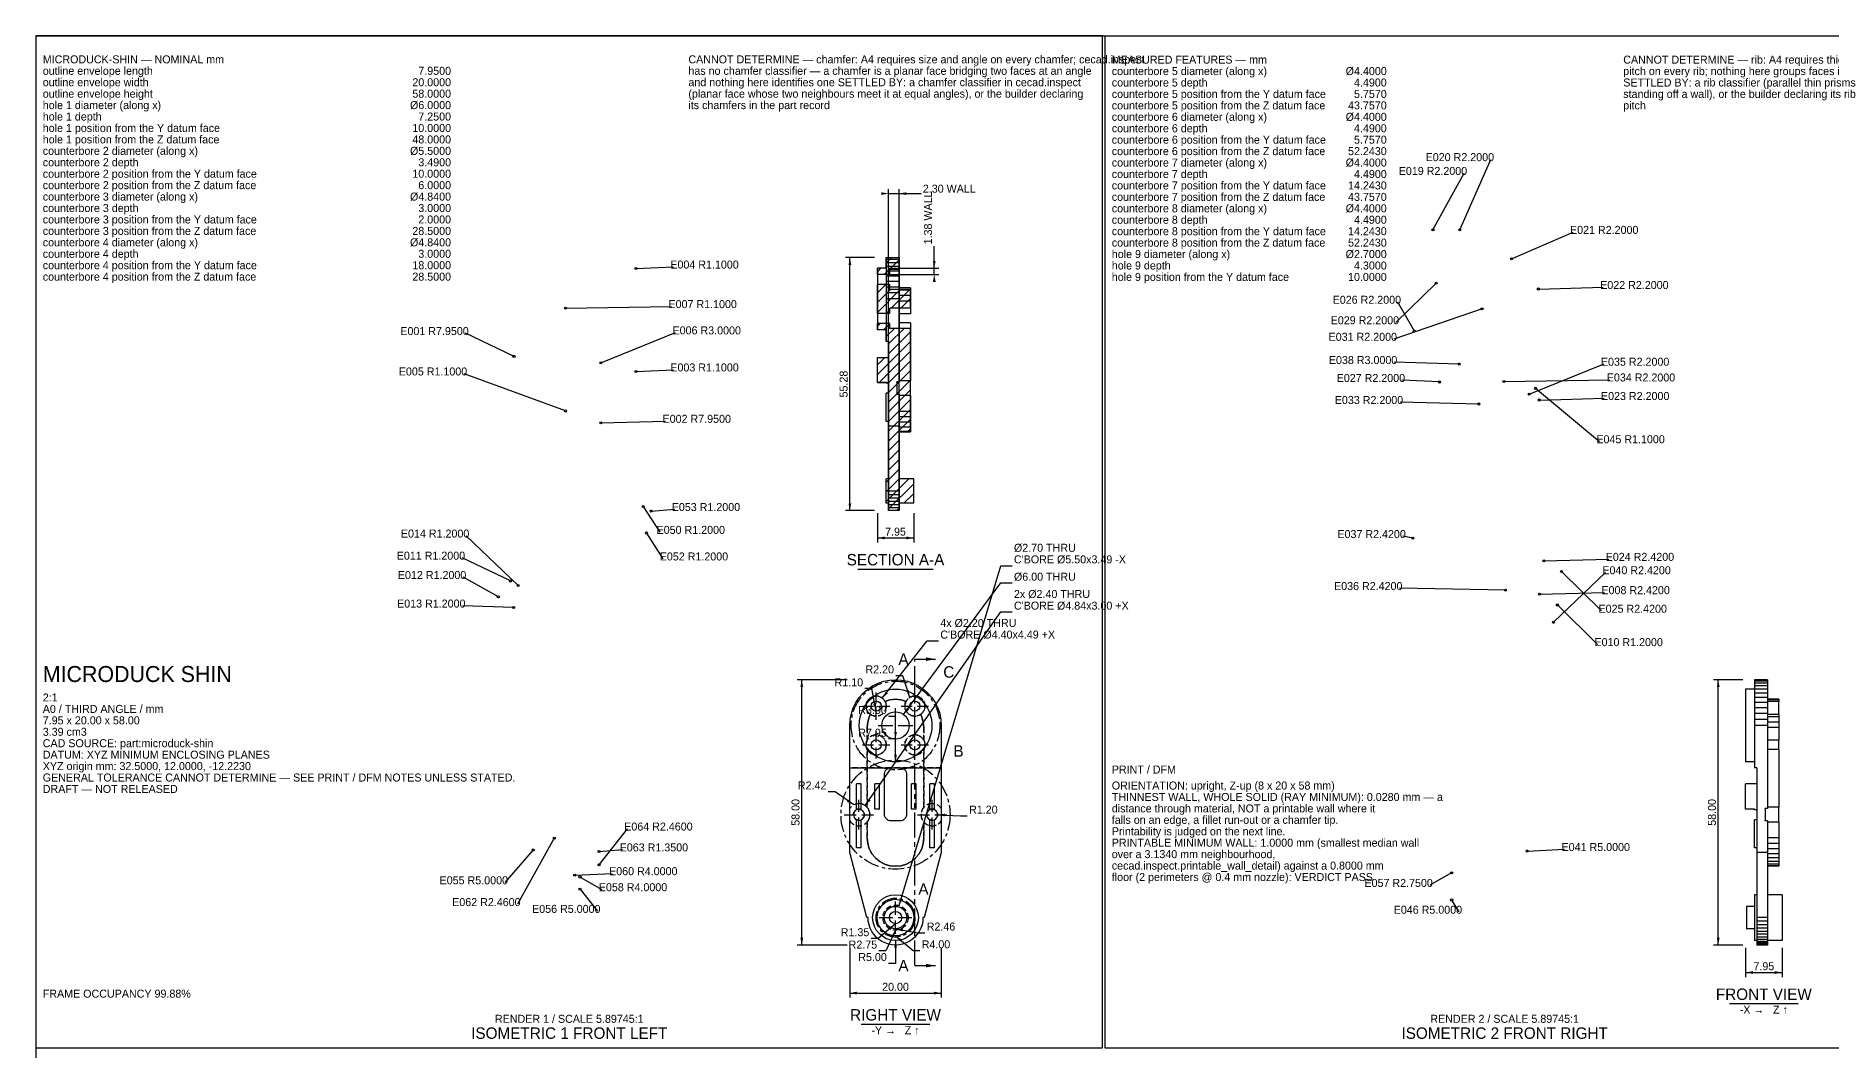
# Model space of a CAD drawing. Header units: millimetres. Extents: x 10 to 1188, y 10 to 831.
# Drawn here: x 10 to 795, y 388 to 831 of the extents above; entities that cross this region are included whole.
import ezdxf
from ezdxf.enums import TextEntityAlignment as Align

# ---------------------------------------------------------------- set-up
doc = ezdxf.new("R2010")
doc.units = ezdxf.units.MM
for name, pattern in [('CENTER', [11.2, 7, -1.4, 1.4, -1.4]), ('HIDDEN', [3.6, 2.4, -1.2]), ('PHANTOM', [21, 11, -2, 2, -2, 2, -2])]:
    doc.linetypes.add(name, pattern=pattern)
for name, color, linetype in [('CENTER', 4, 'CENTER'), ('CUT', 1, 'PHANTOM'), ('CUTTHIN', 1, 'PHANTOM'), ('DIM', 3, 'CONTINUOUS'), ('FRAME', 7, 'CONTINUOUS'), ('HATCH', 5, 'CONTINUOUS'), ('HIDDEN', 8, 'HIDDEN'), ('SECTION', 7, 'CONTINUOUS'), ('TEXT', 3, 'CONTINUOUS'), ('TITLE', 7, 'CONTINUOUS'), ('VISIBLE', 7, 'CONTINUOUS')]:
    doc.layers.add(name, color=color, linetype=linetype)

msp = doc.modelspace()

# ---------------------------------------------------------------- linework, layer by layer
at = {"layer": 'CENTER'}
for p, q in [((377.516333, 539.346), (377.516333, 544.146)), ((394.488333, 539.346), (394.488333, 544.146)), ((371.516333, 538.146), (376.316333, 538.146)), ((377.516333, 532.146), (377.516333, 536.946)), ((378.716333, 538.146), (383.516333, 538.146)), ((386.002333, 530.86), (386.002333, 537.26)), ((388.488333, 538.146), (393.288333, 538.146)), ((394.488333, 532.146), (394.488333, 536.946)), ((395.688333, 538.146), (400.488333, 538.146)), ((377.516333, 522.374), (377.516333, 527.174)), ((378.402333, 529.66), (384.802333, 529.66)), ((386.002333, 522.06), (386.002333, 528.46)), ((387.202333, 529.66), (393.602333, 529.66)), ((394.488333, 522.374), (394.488333, 527.174)), ((371.516333, 521.174), (376.316333, 521.174)), ((377.516333, 515.174), (377.516333, 519.974)), ((378.716333, 521.174), (383.516333, 521.174)), ((388.488333, 521.174), (393.288333, 521.174)), ((394.488333, 515.174), (394.488333, 519.974)), ((395.688333, 521.174), (400.488333, 521.174)), ((370.002333, 491.86), (370.002333, 497.1)), ((402.002333, 491.86), (402.002333, 497.1)), ((363.562333, 490.66), (368.802333, 490.66)), ((370.002333, 484.22), (370.002333, 489.46)), ((371.202333, 490.66), (376.442333, 490.66)), ((395.562333, 490.66), (400.802333, 490.66)), ((402.002333, 484.22), (402.002333, 489.46)), ((403.202333, 490.66), (408.442333, 490.66)), ((386.002333, 446.86), (386.002333, 452.76)), ((378.902333, 445.66), (384.802333, 445.66)), ((386.002333, 438.56), (386.002333, 444.46)), ((387.202333, 445.66), (393.102333, 445.66))]:
    msp.add_line(p, q, dxfattribs=at)
for centre, radius in [((386.002333, 529.66), 19.401016), ((386.002333, 490.66), 23.84), ((386.002333, 445.66), 8.5)]:
    msp.add_circle(centre, radius, dxfattribs=at)
at = {"layer": 'CUT'}
for p, q in [((394.488333, 544.66), (394.488333, 558.66)), ((394.488333, 558.66), (403.488333, 558.66)), ((394.488333, 424.66), (394.488333, 438.66)), ((394.488333, 424.66), (403.488333, 424.66))]:
    msp.add_line(p, q, dxfattribs=at)
for points in [[(403.488333, 558.66), (399.288333, 559.458), (399.288333, 557.862)], [(403.488333, 424.66), (399.288333, 425.458), (399.288333, 423.862)]]:
    msp.add_solid(points, dxfattribs=at)
at = {"layer": 'CUTTHIN'}
msp.add_line((394.488333, 438.66), (394.488333, 544.66), dxfattribs=at)
at = {"layer": 'DIM'}
for p, q in [((621.081694, 746.364265), (634.681694, 771.134265)), ((632.844719, 746.397056), (646.444719, 777.167056)), ((382.952333, 625.781265), (382.952333, 764.211592)), ((382.952333, 762.211592), (387.552333, 762.211592)), ((387.552333, 625.781265), (387.552333, 764.211592)), ((387.552333, 762.211592), (397.152333, 762.211592)), ((402.952333, 729.590569), (402.952333, 739.190569)), ((655.427065, 733.726339), (682.39595, 745.366739)), ((376.852333, 734.211592), (364.052333, 734.211592)), ((366.052333, 623.66), (366.052333, 734.211592)), ((272.465975, 729.438935), (288.865975, 730.208935)), ((383.094834, 729.590569), (404.952333, 729.590569)), ((383.094834, 726.830462), (404.952333, 726.830462)), ((402.952333, 726.830462), (402.952333, 729.590569)), ((622.481637, 723.084837), (604.904723, 705.854837)), ((612.94943, 702.038644), (605.764821, 714.808644)), ((667.19009, 720.493329), (695.59009, 721.263329)), ((241.654726, 712.151067), (288.054726, 712.921067)), ((642.553875, 711.822515), (603.99388, 698.616287)), ((219.133081, 691.043041), (197.959752, 701.130527)), ((257.060351, 688.233455), (289.82479, 701.426769)), ((241.654726, 667.170231), (197.299176, 683.469374)), ((272.465975, 684.458099), (288.865975, 685.228099)), ((632.517756, 687.695042), (604.117756, 688.465042)), ((663.141302, 674.532375), (695.905742, 687.72569)), ((623.929564, 679.84809), (607.529564, 680.61809)), ((652.086081, 680.079481), (698.486081, 680.849481)), ((665.965428, 677.070683), (693.934647, 653.840683)), ((641.105948, 670.210602), (606.705948, 670.980602)), ((667.52935, 671.959712), (695.92935, 672.729712)), ((257.060351, 661.995518), (285.460351, 662.765518)), ((275.664663, 625.433877), (282.849273, 614.203877)), ((279.078242, 623.415657), (289.478242, 624.185657)), ((376.852333, 623.66), (364.052333, 623.66)), ((378.052333, 622.46), (378.052333, 609.66)), ((393.952333, 622.46), (393.952333, 609.66)), ((220.984912, 590.820101), (198.211845, 612.590101)), ((277.044869, 613.814452), (284.229479, 602.584452)), ((378.052333, 611.66), (393.952333, 611.66)), ((612.257707, 611.602951), (607.857707, 612.372951)), ((217.571334, 592.838321), (196.398004, 602.925807)), ((387.577641, 450.929574), (432.002333, 599.535)), ((432.002333, 599.535), (437.002333, 599.535)), ((669.604777, 601.639941), (698.004777, 602.409941)), ((677.289698, 596.951959), (694.866612, 579.721959)), ((212.270913, 585.930768), (196.893138, 594.465339)), ((389.566283, 534.486827), (432.002333, 591.96)), ((432.002333, 591.96), (437.002333, 591.96)), ((652.777805, 588.86755), (606.377805, 589.63755)), ((673.770934, 574.787827), (696.544001, 596.557827)), ((218.95154, 581.218896), (196.55154, 581.988896)), ((667.738558, 587.074815), (696.138558, 587.844815)), ((675.506184, 582.351718), (693.083098, 565.121718)), ((372.776239, 494.626238), (432.002333, 579.31)), ((432.002333, 579.31), (437.002333, 579.31)), ((380.225244, 541.613247), (399.793912, 566.66)), ((399.793912, 566.66), (404.793912, 566.66)), ((389.140861, 551.430914), (386.140861, 551.430914)), ((392.221938, 541.917399), (389.140861, 551.430914)), ((364.802333, 549.66), (343.002333, 549.66)), ((345.002333, 433.66), (345.002333, 549.66)), ((375.634391, 545.767318), (372.634391, 545.767318)), ((377.516333, 535.946), (375.634391, 545.767318)), ((756.664083, 549.66), (743.864083, 549.66)), ((745.864083, 433.66), (745.864083, 549.66)), ((386.002333, 533.66), (383.002333, 533.66)), ((386.002333, 523.66), (386.002333, 533.66)), ((386.002333, 523.76), (383.002333, 523.76)), ((386.002333, 513.76), (386.002333, 523.76)), ((359.56631, 500.699896), (356.56631, 500.699896)), ((367.739965, 494.938702), (359.56631, 500.699896)), ((404.402333, 490.66), (414.387598, 490.117323)), ((414.387598, 490.117323), (417.387598, 490.117323)), ((236.742728, 480.398294), (220.644243, 451.469809)), ((256.31679, 468.725517), (268.697552, 484.495517)), ((227.520412, 475.22375), (215.13965, 460.99375)), ((256.31679, 474.609176), (266.71679, 475.379176)), ((662.290057, 474.764919), (678.690057, 475.534919)), ((245.674577, 464.207487), (262.074577, 464.977487)), ((247.998204, 463.411661), (257.580424, 457.970004)), ((629.264678, 465.28111), (619.682458, 459.839453)), ((247.998204, 458.111068), (255.598204, 448.488763)), ((629.264678, 453.354775), (632.472373, 448.124775)), ((386.002333, 442.96), (378.341889, 436.532124)), ((386.002333, 440.16), (381.776151, 431.096922)), ((386.002333, 440.74), (395.850411, 439.003518)), ((364.802333, 433.66), (343.002333, 433.66)), ((366.002333, 432.46), (366.002333, 410.66)), ((378.341889, 436.532124), (375.341889, 436.532124)), ((386.002333, 437.66), (393.662778, 431.232124)), ((386.002333, 435.66), (386.002333, 425.66)), ((395.850411, 439.003518), (398.850411, 439.003518)), ((406.002333, 432.46), (406.002333, 410.66)), ((756.664083, 433.66), (743.864083, 433.66)), ((757.864083, 432.46), (757.864083, 419.66)), ((773.764083, 432.46), (773.764083, 419.66)), ((381.776151, 431.096922), (378.776151, 431.096922)), ((386.002333, 425.66), (383.002333, 425.66)), ((393.662778, 431.232124), (396.662778, 431.232124)), ((757.864083, 421.66), (773.764083, 421.66)), ((366.002333, 412.66), (406.002333, 412.66))]:
    msp.add_line(p, q, dxfattribs=at)
for centre in [(621.081694, 746.364265), (632.844719, 746.397056), (655.427065, 733.726339), (272.465975, 729.438935), (622.481637, 723.084837), (667.19009, 720.493329), (241.654726, 712.151067), (642.553875, 711.822515), (612.94943, 702.038644), (219.133081, 691.043041), (257.060351, 688.233455), (272.465975, 684.458099), (632.517756, 687.695042), (623.929564, 679.84809), (652.086081, 680.079481), (665.965428, 677.070683), (241.654726, 667.170231), (641.105948, 670.210602), (663.141302, 674.532375), (667.52935, 671.959712), (257.060351, 661.995518), (275.664663, 625.433877), (279.078242, 623.415657), (277.044869, 613.814452), (612.257707, 611.602951), (669.604777, 601.639941), (677.289698, 596.951959), (217.571334, 592.838321), (220.984912, 590.820101), (652.777805, 588.86755), (212.270913, 585.930768), (218.95154, 581.218896), (667.738558, 587.074815), (675.506184, 582.351718), (673.770934, 574.787827), (236.742728, 480.398294), (227.520412, 475.22375), (256.31679, 474.609176), (662.290057, 474.764919), (245.674577, 464.207487), (247.998204, 463.411661), (256.31679, 468.725517), (629.264678, 465.28111), (247.998204, 458.111068), (629.264678, 453.354775)]:
    msp.add_circle(centre, 0.45, dxfattribs=at)
for points in [[(382.952333, 762.211592), (379.752333, 762.819592), (379.752333, 761.603592)], [(387.552333, 762.211592), (390.752333, 761.603592), (390.752333, 762.819592)], [(366.052333, 734.211592), (365.444333, 731.011592), (366.660333, 731.011592)], [(402.952333, 729.590569), (403.560333, 732.790569), (402.344333, 732.790569)], [(402.952333, 726.830462), (402.344333, 723.630462), (403.560333, 723.630462)], [(366.052333, 623.66), (366.660333, 626.86), (365.444333, 626.86)], [(378.052333, 611.66), (381.252333, 611.052), (381.252333, 612.268)], [(393.952333, 611.66), (390.752333, 612.268), (390.752333, 611.052)], [(345.002333, 549.66), (344.394333, 546.46), (345.610333, 546.46)], [(380.225244, 541.613247), (382.674471, 543.76056), (381.71625, 544.509204)], [(392.221938, 541.917399), (391.814415, 545.149053), (390.657572, 544.774394)], [(745.864083, 549.66), (745.256083, 546.46), (746.472083, 546.46)], [(377.516333, 535.946), (377.511248, 539.203244), (376.316976, 538.9744)], [(389.566283, 534.486827), (391.956175, 536.699988), (390.977938, 537.422282)], [(386.002333, 523.66), (386.610333, 526.86), (385.394333, 526.86)], [(386.002333, 513.76), (386.610333, 516.96), (385.394333, 516.96)], [(367.739965, 494.938702), (365.474676, 497.279242), (364.774115, 496.285326)], [(372.776239, 494.626238), (375.108465, 496.900087), (374.111989, 497.597002)], [(404.402333, 490.66), (407.564623, 489.879239), (407.630613, 491.093447)], [(387.577641, 450.929574), (389.07671, 453.821364), (387.911655, 454.169651)], [(386.002333, 442.96), (383.160176, 441.368835), (383.941806, 440.437325)], [(386.002333, 440.16), (384.09892, 437.516767), (385.20099, 437.002863)], [(386.002333, 440.74), (389.04814, 439.585563), (389.259296, 440.783089)], [(345.002333, 433.66), (345.610333, 436.86), (344.394333, 436.86)], [(386.002333, 435.66), (385.394333, 432.46), (386.610333, 432.46)], [(386.002333, 437.66), (388.062861, 435.137325), (388.84449, 436.068835)], [(745.864083, 433.66), (746.472083, 436.86), (745.256083, 436.86)], [(757.864083, 421.66), (761.064083, 421.052), (761.064083, 422.268)], [(773.764083, 421.66), (770.564083, 422.268), (770.564083, 421.052)], [(366.002333, 412.66), (369.202333, 412.052), (369.202333, 413.268)], [(406.002333, 412.66), (402.802333, 413.268), (402.802333, 412.052)]]:
    msp.add_solid(points, dxfattribs=at)
at = {"layer": 'FRAME'}
for p, q in [((1179, 831), (10, 831)), ((10, 831), (10, 10))]:
    msp.add_line(p, q, dxfattribs=at)
at = {"layer": 'HATCH'}
for p, q in [((381.10969, 726.830462), (387.552333, 733.273105)), ((381.952333, 731.915746), (384.248179, 734.211592)), ((378.052333, 728.015746), (379.627157, 729.590569)), ((378.052333, 718.771668), (381.711127, 722.430462)), ((387.552331, 729.030462), (387.552333, 729.030465)), ((378.052333, 710.286387), (387.996408, 720.230462)), ((378.052333, 714.529028), (383.753768, 720.230462)), ((384.067049, 712.058462), (392.239049, 720.230462)), ((388.30969, 712.058462), (392.552333, 716.301105)), ((381.867049, 709.858462), (383.572333, 711.563746)), ((392.552331, 712.058462), (392.552333, 712.058465)), ((378.052333, 704.29221), (379.218585, 705.458462)), ((380.701119, 702.698355), (383.461226, 705.458462)), ((381.952333, 699.706928), (385.503867, 703.258462)), ((382.952333, 696.464288), (389.746508, 703.258462)), ((382.952333, 692.221647), (392.552333, 701.821647)), ((378.052333, 683.079006), (392.552333, 697.579006)), ((378.80643, 679.590462), (392.552333, 693.336366)), ((378.052333, 687.321647), (381.321148, 690.590462)), ((382.952333, 679.493725), (392.552333, 689.093725)), ((382.952333, 675.251084), (392.552333, 684.851084)), ((382.952333, 671.008444), (392.552333, 680.608444)), ((382.952333, 666.765803), (392.552333, 676.365803)), ((382.952333, 662.523162), (392.552333, 672.123162)), ((382.952333, 658.280522), (392.552333, 667.880522)), ((382.952333, 654.037881), (392.552333, 663.637881)), ((382.952333, 649.79524), (387.552333, 654.39524)), ((391.137232, 657.980139), (392.552333, 659.39524)), ((382.952333, 645.552599), (387.552333, 650.152599)), ((382.952333, 641.309959), (387.552333, 645.909959)), ((381.952333, 636.067318), (387.552333, 641.667318)), ((381.952333, 627.582037), (391.805109, 637.434812)), ((381.952333, 631.824677), (387.562468, 637.434812)), ((382.952333, 624.339396), (393.952333, 635.339396)), ((389.70969, 626.854112), (393.952333, 631.096755)), ((386.515578, 623.66), (387.552333, 624.696755)), ((393.952331, 626.854112), (393.952333, 626.854115))]:
    msp.add_line(p, q, dxfattribs=at)
at = {"layer": 'HIDDEN'}
for p, q in [((375.086706, 534.477634), (374.544705, 533.463621)), ((374.544705, 533.463621), (375.086706, 534.477634)), ((383.567115, 540.868122), (381.401552, 540.211205)), ((381.401552, 540.211205), (383.567115, 540.868122)), ((385.982333, 541.106), (383.567115, 540.868122)), ((383.567115, 540.868122), (385.982333, 541.106)), ((386.022333, 541.106), (385.982333, 541.106)), ((385.982333, 541.106), (386.022333, 541.106)), ((388.437552, 540.868122), (386.022333, 541.106)), ((386.022333, 541.106), (388.437552, 540.868122)), ((390.603114, 540.211205), (388.437552, 540.868122)), ((388.437552, 540.868122), (390.603114, 540.211205)), ((397.459962, 533.463621), (396.917961, 534.477634)), ((396.917961, 534.477634), (397.459962, 533.463621)), ((366.002333, 493.384995), (366.002333, 529.66)), ((373.840212, 531.141218), (373.602333, 528.726)), ((373.602333, 528.726), (373.840212, 531.141218)), ((373.602333, 528.726), (373.602333, 523.184125)), ((373.602333, 523.184125), (373.602333, 528.726)), ((374.544705, 533.463621), (373.840212, 531.141218)), ((373.840212, 531.141218), (374.544705, 533.463621)), ((398.164455, 531.141218), (397.459962, 533.463621)), ((397.459962, 533.463621), (398.164455, 531.141218)), ((398.402333, 528.726), (398.164455, 531.141218)), ((398.164455, 531.141218), (398.402333, 528.726)), ((398.402333, 523.184125), (398.402333, 528.726)), ((398.402333, 528.726), (398.402333, 523.184125)), ((406.002333, 529.66), (406.002333, 493.384995)), ((373.602333, 519.163875), (373.602333, 493.895058)), ((373.602333, 493.895058), (373.602333, 519.163875)), ((398.402333, 493.895058), (398.402333, 519.163875)), ((398.402333, 519.163875), (398.402333, 493.895058)), ((384.002333, 511.106), (366.002333, 511.106)), ((388.002333, 511.106), (384.002333, 511.106)), ((406.002333, 511.106), (388.002333, 511.106)), ((369.002333, 492.841742), (369.002333, 504.106)), ((371.002333, 492.841742), (371.002333, 504.106)), ((401.002333, 492.841742), (401.002333, 504.106)), ((403.002333, 492.841742), (403.002333, 504.106)), ((366.002333, 487.935005), (366.002333, 493.384995)), ((366.002333, 474.106), (366.002333, 487.935005)), ((373.602333, 480.486), (373.602333, 487.424942)), ((373.602333, 487.424942), (373.602333, 480.486)), ((398.402333, 487.424942), (398.402333, 480.486)), ((398.402333, 480.486), (398.402333, 487.424942)), ((406.002333, 493.384995), (406.002333, 487.935005)), ((406.002333, 487.935005), (406.002333, 474.106)), ((373.840212, 478.070782), (373.602333, 480.486)), ((373.602333, 480.486), (373.840212, 478.070782)), ((398.402333, 480.486), (398.164455, 478.070782)), ((398.164455, 478.070782), (398.402333, 480.486)), ((374.544705, 475.748379), (373.840212, 478.070782)), ((373.840212, 478.070782), (374.544705, 475.748379)), ((375.68874, 473.608041), (374.544705, 475.748379)), ((374.544705, 475.748379), (375.68874, 473.608041)), ((377.228351, 471.732018), (375.68874, 473.608041)), ((375.68874, 473.608041), (377.228351, 471.732018)), ((379.104374, 470.192406), (377.228351, 471.732018)), ((377.228351, 471.732018), (379.104374, 470.192406)), ((394.776315, 471.732018), (392.900293, 470.192406)), ((392.900293, 470.192406), (394.776315, 471.732018)), ((396.315927, 473.608041), (394.776315, 471.732018)), ((394.776315, 471.732018), (396.315927, 473.608041)), ((397.459962, 475.748379), (396.315927, 473.608041)), ((396.315927, 473.608041), (397.459962, 475.748379)), ((398.164455, 478.070782), (397.459962, 475.748379)), ((397.459962, 475.748379), (398.164455, 478.070782)), ((381.244712, 469.048371), (379.104374, 470.192406)), ((379.104374, 470.192406), (381.244712, 469.048371)), ((383.567115, 468.343878), (381.244712, 469.048371)), ((381.244712, 469.048371), (383.567115, 468.343878)), ((385.982333, 468.106), (383.567115, 468.343878)), ((383.567115, 468.343878), (385.982333, 468.106)), ((386.022333, 468.106), (385.982333, 468.106)), ((385.982333, 468.106), (386.022333, 468.106)), ((388.437552, 468.343878), (386.022333, 468.106)), ((386.022333, 468.106), (388.437552, 468.343878)), ((390.759954, 469.048371), (388.437552, 468.343878)), ((388.437552, 468.343878), (390.759954, 469.048371)), ((392.900293, 470.192406), (390.759954, 469.048371)), ((390.759954, 469.048371), (392.900293, 470.192406))]:
    msp.add_line(p, q, dxfattribs=at)
for centre, radius in [((377.516333, 538.146), 4.4), ((394.488333, 538.146), 4.4), ((377.516333, 521.174), 4.4), ((394.488333, 521.174), 4.4), ((370.002333, 490.66), 2.4), ((402.002333, 490.66), 2.4), ((386.002333, 445.66), 5.5), ((386.002333, 445.66), 5.5)]:
    msp.add_circle(centre, radius, dxfattribs=at)
for centre, radius, start, end in [((377.516333, 538.146), 4.4, 27.993077, 236.482748), ((394.488333, 538.146), 4.4, 303.517252, 152.006923), ((377.516333, 538.146), 4.4, 236.482748, 27.993077), ((394.488333, 538.146), 4.4, 152.006923, 303.517252), ((377.516335, 521.173999), 4.400002, 152.816181, 207.183793), ((377.516333, 521.174), 4.4, 90, 152.816184), ((377.516333, 521.174), 4.4, 207.183816, 90), ((394.488333, 521.174), 4.4, 90, 332.816184), ((394.488333, 521.174), 4.4, 27.183816, 90), ((394.488334, 521.173999), 4.399999, 332.816186, 27.18383), ((370.002333, 490.66), 4.84, 90, 145.735397), ((370.002333, 490.66), 4.84, 90, 145.735397), ((370.002333, 490.66), 4.84, 214.264603, 90), ((370.002332, 490.66), 4.840001, 41.943721, 89.999984), ((402.002333, 490.66), 4.84, 90, 325.735397), ((402.002333, 490.66), 4.84, 90, 138.056273), ((402.002333, 490.66), 4.84, 34.264603, 90), ((402.002333, 490.66), 4.84, 34.264603, 90), ((370.002333, 490.66), 4.84, 214.264603, 318.056273), ((370.002333, 490.66), 4.84, 318.056273, 41.943727), ((402.002333, 490.66), 4.84, 138.056273, 221.943727), ((402.002333, 490.66), 4.84, 221.943727, 325.735397)]:
    msp.add_arc(centre, radius, start, end, dxfattribs=at)
at = {"layer": 'SECTION'}
for p, q in [((381.952333, 729.590569), (381.952333, 734.211592)), ((381.952333, 734.211592), (387.552333, 734.211592)), ((387.552333, 729.030462), (387.552333, 734.211592)), ((378.052333, 726.830462), (378.052333, 729.590569)), ((381.952333, 729.590569), (378.052333, 729.590569)), ((383.572333, 726.830462), (378.052333, 726.830462)), ((378.052333, 709.858462), (378.052333, 722.430462)), ((383.572333, 722.430462), (378.052333, 722.430462)), ((387.552333, 729.030462), (383.572333, 729.030462)), ((383.572333, 726.830462), (383.572333, 729.030462)), ((383.572333, 720.230462), (383.572333, 722.430462)), ((392.552333, 720.230462), (383.572333, 720.230462)), ((392.552333, 712.058462), (392.552333, 720.230462)), ((383.572333, 709.858462), (378.052333, 709.858462)), ((392.552333, 712.058462), (383.572333, 712.058462)), ((383.572333, 709.858462), (383.572333, 712.058462)), ((378.052333, 702.698355), (378.052333, 705.458462)), ((383.572333, 705.458462), (378.052333, 705.458462)), ((381.952333, 702.698355), (378.052333, 702.698355)), ((381.952333, 697.590462), (381.952333, 702.698355)), ((383.572333, 703.258462), (383.572333, 705.458462)), ((392.552333, 703.258462), (383.572333, 703.258462)), ((392.552333, 657.980139), (392.552333, 703.258462)), ((382.952333, 697.590462), (381.952333, 697.590462)), ((382.952333, 690.590462), (382.952333, 697.590462)), ((378.052333, 679.590462), (378.052333, 690.590462)), ((378.052333, 690.590462), (382.952333, 690.590462)), ((378.052333, 679.590462), (382.952333, 679.590462)), ((382.952333, 637.434812), (382.952333, 679.590462)), ((387.552333, 657.980139), (392.552333, 657.980139)), ((387.552333, 637.434812), (387.552333, 657.980139)), ((381.952333, 626.854112), (381.952333, 637.434812)), ((382.952333, 637.434812), (381.952333, 637.434812)), ((393.952333, 637.434812), (387.552333, 637.434812)), ((393.952333, 626.854112), (393.952333, 637.434812)), ((382.952333, 626.854112), (381.952333, 626.854112)), ((382.952333, 623.66), (382.952333, 626.854112)), ((387.552333, 623.66), (382.952333, 623.66)), ((393.952333, 626.854112), (387.552333, 626.854112)), ((387.552333, 623.66), (387.552333, 626.854112))]:
    msp.add_line(p, q, dxfattribs=at)
at = {"layer": 'TEXT'}
for p, q in [((369.502333, 598.06), (402.502333, 598.06)), ((750.814083, 408.06), (780.814083, 408.06)), ((371.002333, 399.06), (401.002333, 399.06))]:
    msp.add_line(p, q, dxfattribs=at)
at = {"layer": 'TITLE'}
for p, q in [((476.6, 831.152333), (10, 831.152333)), ((10, 831.152333), (10, 388.66)), ((476.6, 388.66), (476.6, 831.152333)), ((827.3, 831.0305), (477.6, 831.0305)), ((477.6, 831.0305), (477.6, 388.66)), ((10, 388.66), (476.6, 388.66)), ((477.6, 388.66), (827.3, 388.66))]:
    msp.add_line(p, q, dxfattribs=at)
at = {"layer": 'VISIBLE'}
for p, q in [((476.6, 831.152333), (10, 831.152333)), ((10, 831.152333), (10, 388.66)), ((476.6, 388.66), (476.6, 831.152333)), ((827.3, 831.0305), (477.6, 831.0305)), ((477.6, 831.0305), (477.6, 388.66)), ((381.952333, 734.211592), (381.952333, 733.46497)), ((381.952333, 733.46497), (381.952333, 732.011529)), ((387.552333, 733.46497), (381.952333, 733.46497)), ((381.952333, 732.011529), (381.952333, 730.286598)), ((387.552333, 732.011529), (381.952333, 732.011529)), ((381.952333, 730.286598), (381.952333, 728.319691)), ((387.552333, 730.286598), (381.952333, 730.286598)), ((387.552333, 734.211592), (387.552333, 733.46497)), ((387.552333, 733.46497), (387.552333, 732.011529)), ((387.552333, 732.011529), (387.552333, 730.286598)), ((387.552333, 730.286598), (387.552333, 728.319691)), ((378.052333, 729.590569), (378.052333, 702.698355)), ((381.952333, 728.319691), (381.952333, 726.144462)), ((387.552333, 728.319691), (381.952333, 728.319691)), ((381.952333, 726.144462), (381.952333, 723.798131)), ((387.552333, 726.144462), (381.952333, 726.144462)), ((381.952333, 723.798131), (381.952333, 721.320843)), ((387.552333, 723.798131), (381.952333, 723.798131)), ((387.552333, 728.319691), (387.552333, 726.144462)), ((387.552333, 726.144462), (387.552333, 723.798131)), ((387.552333, 723.798131), (387.552333, 721.320843)), ((381.952333, 721.320843), (381.952333, 718.754986)), ((387.552333, 721.320843), (381.952333, 721.320843)), ((381.952333, 718.754986), (381.952333, 716.144462)), ((387.552333, 718.754986), (381.952333, 718.754986)), ((381.952333, 716.144462), (381.952333, 697.590462)), ((387.552333, 716.144462), (381.952333, 716.144462)), ((387.552333, 721.320843), (387.552333, 718.754986)), ((392.552333, 720.962096), (387.552333, 720.962096)), ((392.552333, 719.948083), (387.552333, 719.948083)), ((387.552333, 718.754986), (387.552333, 716.144462)), ((392.552333, 717.62568), (387.552333, 717.62568)), ((387.552333, 716.144462), (387.552333, 679.869457)), ((392.552333, 715.210462), (387.552333, 715.210462)), ((392.552333, 720.962096), (392.552333, 719.948083)), ((392.552333, 719.948083), (392.552333, 717.62568)), ((392.552333, 717.62568), (392.552333, 715.210462)), ((392.552333, 715.210462), (392.552333, 709.668587)), ((392.552333, 709.668587), (387.552333, 709.668587)), ((392.552333, 705.648337), (387.552333, 705.648337)), ((392.552333, 705.648337), (392.552333, 680.37952)), ((382.952333, 697.590462), (382.952333, 660.590462)), ((381.952333, 679.590462), (378.052333, 679.590462)), ((381.952333, 679.326204), (381.952333, 679.590462)), ((382.952333, 679.326204), (381.952333, 679.326204)), ((387.552333, 679.869457), (386.552333, 679.869457)), ((386.552333, 679.869457), (386.552333, 674.419467)), ((386.552333, 679.544462), (386.552333, 679.869457)), ((392.552333, 680.37952), (387.552333, 680.37952)), ((392.552333, 673.909404), (392.552333, 680.37952)), ((382.952333, 674.96272), (381.952333, 674.96272)), ((381.952333, 662.590462), (381.952333, 674.96272)), ((386.552333, 674.419467), (386.552333, 674.744462)), ((387.552333, 674.419467), (386.552333, 674.419467)), ((387.552333, 674.419467), (387.552333, 660.590462)), ((392.552333, 673.909404), (387.552333, 673.909404)), ((392.552333, 673.909404), (392.552333, 666.970462)), ((382.952333, 662.590462), (381.952333, 662.590462)), ((387.552333, 660.590462), (382.952333, 660.590462)), ((382.952333, 660.590462), (382.952333, 632.144462)), ((392.552333, 666.970462), (387.552333, 666.970462)), ((392.552333, 664.555244), (387.552333, 664.555244)), ((392.552333, 662.232841), (387.552333, 662.232841)), ((387.552333, 660.590462), (387.552333, 632.144462)), ((392.552333, 660.092502), (387.552333, 660.092502)), ((392.552333, 666.970462), (392.552333, 664.555244)), ((392.552333, 664.555244), (392.552333, 662.232841)), ((392.552333, 662.232841), (392.552333, 660.092502)), ((392.552333, 660.092502), (392.552333, 658.21648)), ((392.552333, 658.21648), (387.552333, 658.21648)), ((392.552333, 658.21648), (392.552333, 657.980139)), ((382.952333, 632.144462), (382.952333, 630.578148)), ((387.552333, 632.144462), (382.952333, 632.144462)), ((382.952333, 630.578148), (382.952333, 629.038633)), ((387.552333, 630.578148), (382.952333, 630.578148)), ((382.952333, 629.038633), (382.952333, 627.552261)), ((387.552333, 629.038633), (382.952333, 629.038633)), ((387.552333, 632.144462), (387.552333, 630.578148)), ((387.552333, 630.578148), (387.552333, 629.038633)), ((387.552333, 629.038633), (387.552333, 627.552261)), ((382.952333, 627.552261), (382.952333, 626.144462)), ((387.552333, 627.552261), (382.952333, 627.552261)), ((382.952333, 626.144462), (382.952333, 624.839325)), ((387.552333, 626.144462), (382.952333, 626.144462)), ((382.952333, 624.839325), (382.952333, 623.66)), ((387.552333, 624.839325), (382.952333, 624.839325)), ((387.552333, 627.552261), (387.552333, 626.144462)), ((387.552333, 626.144462), (387.552333, 624.839325)), ((387.552333, 624.839325), (387.552333, 623.66)), ((368.681825, 539.66), (370.135267, 541.835229)), ((370.135267, 541.835229), (371.860198, 543.802136)), ((371.860198, 543.802136), (373.827105, 545.527067)), ((373.827105, 545.527067), (376.002333, 546.980508)), ((376.002333, 546.980508), (378.348665, 548.137591)), ((378.348665, 548.137591), (380.825952, 548.978517)), ((380.825952, 548.978517), (383.391809, 549.488897)), ((383.391809, 549.488897), (386.002333, 549.66)), ((386.002333, 549.66), (388.612857, 549.488897)), ((388.612857, 549.488897), (391.178714, 548.978517)), ((391.178714, 548.978517), (393.656002, 548.137591)), ((393.656002, 548.137591), (396.002333, 546.980508)), ((396.002333, 546.980508), (398.177562, 545.527067)), ((398.177562, 545.527067), (400.144469, 543.802136)), ((400.144469, 543.802136), (401.8694, 541.835229)), ((401.8694, 541.835229), (403.322841, 539.66)), ((761.764083, 545.56), (757.864083, 545.56)), ((757.864083, 545.56), (757.864083, 513.76)), ((761.764083, 549.66), (761.764083, 549.488897)), ((767.364083, 549.66), (761.764083, 549.66)), ((761.764083, 549.488897), (761.764083, 548.978517)), ((767.364083, 549.488897), (761.764083, 549.488897)), ((761.764083, 548.978517), (761.764083, 548.137591)), ((767.364083, 548.978517), (761.764083, 548.978517)), ((761.764083, 548.137591), (761.764083, 546.980508)), ((767.364083, 548.137591), (761.764083, 548.137591)), ((761.764083, 546.980508), (761.764083, 545.527067)), ((767.364083, 546.980508), (761.764083, 546.980508)), ((761.764083, 545.527067), (761.764083, 543.802136)), ((767.364083, 545.527067), (761.764083, 545.527067)), ((761.764083, 543.802136), (761.764083, 541.835229)), ((767.364083, 543.802136), (761.764083, 543.802136)), ((761.764083, 541.835229), (761.764083, 539.66)), ((767.364083, 541.835229), (761.764083, 541.835229)), ((767.364083, 549.66), (767.364083, 549.488897)), ((767.364083, 549.488897), (767.364083, 548.978517)), ((767.364083, 548.978517), (767.364083, 548.137591)), ((767.364083, 548.137591), (767.364083, 546.980508)), ((767.364083, 546.980508), (767.364083, 545.527067)), ((767.364083, 545.527067), (767.364083, 543.802136)), ((767.364083, 543.802136), (767.364083, 541.835229)), ((767.364083, 541.835229), (767.364083, 539.66)), ((366.173436, 532.270524), (366.683817, 534.836381)), ((366.683817, 534.836381), (367.524743, 537.313669)), ((367.524743, 537.313669), (368.681825, 539.66)), ((403.322841, 539.66), (404.479924, 537.313669)), ((404.479924, 537.313669), (405.32085, 534.836381)), ((405.32085, 534.836381), (405.831231, 532.270524)), ((761.764083, 539.66), (761.764083, 537.313669)), ((767.364083, 539.66), (761.764083, 539.66)), ((761.764083, 537.313669), (761.764083, 534.836381)), ((767.364083, 537.313669), (761.764083, 537.313669)), ((761.764083, 534.836381), (761.764083, 532.270524)), ((767.364083, 534.836381), (761.764083, 534.836381)), ((772.364083, 541.106), (767.364083, 541.106)), ((772.364083, 540.868122), (767.364083, 540.868122)), ((772.364083, 540.211205), (767.364083, 540.211205)), ((767.364083, 539.66), (767.364083, 537.313669)), ((767.364083, 537.313669), (767.364083, 534.836381)), ((767.364083, 534.836381), (767.364083, 532.270524)), ((772.364083, 534.477634), (767.364083, 534.477634)), ((772.364083, 541.106), (772.364083, 540.868122)), ((772.364083, 540.868122), (772.364083, 540.211205)), ((772.364083, 534.477634), (772.364083, 540.211205)), ((772.364083, 534.477634), (772.364083, 533.463621)), ((366.002333, 529.66), (366.173436, 532.270524)), ((366.002333, 511.106), (366.002333, 529.66)), ((405.831231, 532.270524), (406.002333, 529.66)), ((406.002333, 529.66), (406.002333, 511.106)), ((761.764083, 532.270524), (761.764083, 529.66)), ((767.364083, 532.270524), (761.764083, 532.270524)), ((761.764083, 529.66), (761.764083, 511.106)), ((767.364083, 529.66), (761.764083, 529.66)), ((772.364083, 533.463621), (767.364083, 533.463621)), ((767.364083, 532.270524), (767.364083, 529.66)), ((772.364083, 531.141218), (767.364083, 531.141218)), ((767.364083, 529.66), (767.364083, 493.384995)), ((772.364083, 528.726), (767.364083, 528.726)), ((772.364083, 533.463621), (772.364083, 531.141218)), ((772.364083, 531.141218), (772.364083, 528.726)), ((772.364083, 528.726), (772.364083, 523.184125)), ((772.364083, 523.184125), (767.364083, 523.184125)), ((772.364083, 519.163875), (767.364083, 519.163875)), ((772.364083, 519.163875), (772.364083, 523.184125)), ((772.364083, 519.163875), (772.364083, 493.895058)), ((366.002333, 511.106), (406.002333, 511.106)), ((366.002333, 474.106), (366.002333, 511.106)), ((382.335623, 510.600409), (381.881013, 510.22732)), ((382.854283, 510.877639), (382.335623, 510.600409)), ((383.417062, 511.048356), (382.854283, 510.877639)), ((384.002333, 511.106), (383.417062, 511.048356)), ((388.587604, 511.048356), (388.002333, 511.106)), ((389.150384, 510.877639), (388.587604, 511.048356)), ((389.669044, 510.600409), (389.150384, 510.877639)), ((390.123654, 510.22732), (389.669044, 510.600409)), ((406.002333, 511.106), (406.002333, 474.106)), ((761.764083, 513.76), (757.864083, 513.76)), ((762.764083, 511.106), (761.764083, 511.106)), ((762.764083, 511.106), (762.764083, 474.106)), ((762.764083, 511.106), (762.764083, 511.048356)), ((371.002333, 504.106), (369.002333, 504.106)), ((369.002333, 493.106), (369.002333, 504.106)), ((371.002333, 493.106), (371.002333, 504.106)), ((377.002333, 493.106), (377.002333, 504.106)), ((379.002333, 504.106), (377.002333, 504.106)), ((379.002333, 493.106), (379.002333, 504.106)), ((381.059977, 508.691271), (381.002333, 508.106)), ((381.002333, 508.106), (381.002333, 491.106)), ((381.230695, 509.25405), (381.059977, 508.691271)), ((381.507924, 509.772711), (381.230695, 509.25405)), ((381.881013, 510.22732), (381.507924, 509.772711)), ((390.496742, 509.772711), (390.123654, 510.22732)), ((390.773972, 509.25405), (390.496742, 509.772711)), ((390.944689, 508.691271), (390.773972, 509.25405)), ((391.002333, 508.106), (390.944689, 508.691271)), ((391.002333, 491.106), (391.002333, 508.106)), ((393.002333, 493.106), (393.002333, 504.106)), ((395.002333, 504.106), (393.002333, 504.106)), ((395.002333, 493.106), (395.002333, 504.106)), ((403.002333, 504.106), (401.002333, 504.106)), ((401.002333, 493.106), (401.002333, 504.106)), ((403.002333, 493.106), (403.002333, 504.106)), ((757.864083, 493.106), (757.864083, 504.106)), ((762.764083, 504.106), (757.864083, 504.106)), ((369.002333, 492.841742), (369.002333, 493.106)), ((371.002333, 493.106), (369.002333, 493.106)), ((369.002333, 476.106), (369.002333, 488.478258)), ((371.002333, 492.841742), (371.002333, 493.106)), ((371.002333, 476.106), (371.002333, 488.478258)), ((379.002333, 493.106), (377.002333, 493.106)), ((381.002333, 491.106), (381.059977, 490.520729)), ((381.059977, 490.520729), (381.230695, 489.95795)), ((381.230695, 489.95795), (381.507924, 489.439289)), ((381.507924, 489.439289), (381.881013, 488.98468)), ((381.881013, 488.98468), (382.335623, 488.611591)), ((382.335623, 488.611591), (382.854283, 488.334361)), ((382.854283, 488.334361), (383.417062, 488.163644)), ((383.417062, 488.163644), (384.002333, 488.106)), ((384.002333, 488.106), (388.002333, 488.106)), ((388.002333, 488.106), (388.587604, 488.163644)), ((388.587604, 488.163644), (389.150384, 488.334361)), ((389.150384, 488.334361), (389.669044, 488.611591)), ((389.669044, 488.611591), (390.123654, 488.98468)), ((390.123654, 488.98468), (390.496742, 489.439289)), ((390.496742, 489.439289), (390.773972, 489.95795)), ((390.773972, 489.95795), (390.944689, 490.520729)), ((390.944689, 490.520729), (391.002333, 491.106)), ((395.002333, 493.106), (393.002333, 493.106)), ((401.002333, 492.841742), (401.002333, 493.106)), ((403.002333, 493.106), (401.002333, 493.106)), ((401.002333, 476.106), (401.002333, 488.478258)), ((403.002333, 492.841742), (403.002333, 493.106)), ((403.002333, 476.106), (403.002333, 488.478258)), ((761.764083, 493.106), (757.864083, 493.106)), ((761.764083, 492.841742), (761.764083, 493.106)), ((762.764083, 492.841742), (761.764083, 492.841742)), ((762.764083, 488.478258), (761.764083, 488.478258)), ((761.764083, 476.106), (761.764083, 488.478258)), ((766.364083, 493.06), (766.364083, 493.384995)), ((766.364083, 493.384995), (766.364083, 487.935005)), ((767.364083, 493.384995), (766.364083, 493.384995)), ((766.364083, 487.935005), (766.364083, 488.26)), ((767.364083, 487.935005), (766.364083, 487.935005)), ((772.364083, 493.895058), (767.364083, 493.895058)), ((767.364083, 487.935005), (767.364083, 474.106)), ((772.364083, 487.424942), (767.364083, 487.424942)), ((772.364083, 487.424942), (772.364083, 493.895058)), ((772.364083, 487.424942), (772.364083, 480.486)), ((772.364083, 480.486), (767.364083, 480.486)), ((772.364083, 480.486), (772.364083, 478.070782)), ((373.502333, 445.66), (366.002333, 474.106)), ((371.002333, 476.106), (369.002333, 476.106)), ((406.002333, 474.106), (398.502333, 445.66)), ((403.002333, 476.106), (401.002333, 476.106)), ((762.764083, 476.106), (761.764083, 476.106)), ((762.764083, 474.106), (762.764083, 445.66)), ((767.364083, 474.106), (762.764083, 474.106)), ((772.364083, 478.070782), (767.364083, 478.070782)), ((772.364083, 475.748379), (767.364083, 475.748379)), ((767.364083, 474.106), (767.364083, 445.66)), ((772.364083, 473.608041), (767.364083, 473.608041)), ((772.364083, 471.732018), (767.364083, 471.732018)), ((772.364083, 478.070782), (772.364083, 475.748379)), ((772.364083, 475.748379), (772.364083, 473.608041)), ((772.364083, 473.608041), (772.364083, 471.732018)), ((772.364083, 471.732018), (772.364083, 470.192406)), ((772.364083, 470.192406), (767.364083, 470.192406)), ((772.364083, 469.048371), (767.364083, 469.048371)), ((772.364083, 468.343878), (767.364083, 468.343878)), ((772.364083, 468.106), (767.364083, 468.106)), ((772.364083, 470.192406), (772.364083, 469.048371)), ((772.364083, 469.048371), (772.364083, 468.343878)), ((772.364083, 468.343878), (772.364083, 468.106)), ((762.764083, 455.66), (761.764083, 455.66)), ((761.764083, 455.66), (761.764083, 435.66)), ((773.764083, 455.66), (767.364083, 455.66)), ((773.764083, 455.66), (773.764083, 435.66)), ((761.764083, 450.58), (758.184083, 450.58)), ((758.184083, 450.58), (758.184083, 440.74)), ((374.002333, 445.66), (373.502333, 445.66)), ((374.104995, 444.093686), (374.002333, 445.66)), ((374.411223, 442.554171), (374.104995, 444.093686)), ((374.915779, 441.067799), (374.411223, 442.554171)), ((375.610028, 439.66), (374.915779, 441.067799)), ((397.088888, 441.067799), (396.394638, 439.66)), ((397.593443, 442.554171), (397.088888, 441.067799)), ((397.899672, 444.093686), (397.593443, 442.554171)), ((398.002333, 445.66), (397.899672, 444.093686)), ((398.502333, 445.66), (398.002333, 445.66)), ((761.764083, 440.74), (758.184083, 440.74)), ((762.764083, 445.66), (762.764083, 444.093686)), ((767.364083, 445.66), (762.764083, 445.66)), ((762.764083, 444.093686), (762.764083, 442.554171)), ((767.364083, 444.093686), (762.764083, 444.093686)), ((762.764083, 442.554171), (762.764083, 441.067799)), ((767.364083, 442.554171), (762.764083, 442.554171)), ((762.764083, 441.067799), (762.764083, 439.66)), ((767.364083, 441.067799), (762.764083, 441.067799)), ((767.364083, 445.66), (767.364083, 444.093686)), ((767.364083, 444.093686), (767.364083, 442.554171)), ((767.364083, 442.554171), (767.364083, 441.067799)), ((767.364083, 441.067799), (767.364083, 439.66)), ((376.482093, 438.354863), (375.610028, 439.66)), ((377.517052, 437.174719), (376.482093, 438.354863)), ((378.697196, 436.13976), (377.517052, 437.174719)), ((380.002333, 435.267695), (378.697196, 436.13976)), ((381.410132, 434.573446), (380.002333, 435.267695)), ((382.896505, 434.06889), (381.410132, 434.573446)), ((384.436019, 433.762662), (382.896505, 434.06889)), ((386.002333, 433.66), (384.436019, 433.762662)), ((387.568648, 433.762662), (386.002333, 433.66)), ((389.108162, 434.06889), (387.568648, 433.762662)), ((390.594535, 434.573446), (389.108162, 434.06889)), ((392.002333, 435.267695), (390.594535, 434.573446)), ((393.30747, 436.13976), (392.002333, 435.267695)), ((394.487615, 437.174719), (393.30747, 436.13976)), ((395.522573, 438.354863), (394.487615, 437.174719)), ((396.394638, 439.66), (395.522573, 438.354863)), ((762.764083, 435.66), (761.764083, 435.66)), ((762.764083, 439.66), (762.764083, 438.354863)), ((767.364083, 439.66), (762.764083, 439.66)), ((762.764083, 438.354863), (762.764083, 437.174719)), ((767.364083, 438.354863), (762.764083, 438.354863)), ((762.764083, 437.174719), (762.764083, 436.13976)), ((767.364083, 437.174719), (762.764083, 437.174719)), ((762.764083, 436.13976), (762.764083, 435.267695)), ((767.364083, 436.13976), (762.764083, 436.13976)), ((762.764083, 435.267695), (762.764083, 434.573446)), ((767.364083, 435.267695), (762.764083, 435.267695)), ((762.764083, 434.573446), (762.764083, 434.06889)), ((767.364083, 434.573446), (762.764083, 434.573446)), ((762.764083, 434.06889), (762.764083, 433.762662)), ((767.364083, 434.06889), (762.764083, 434.06889)), ((762.764083, 433.762662), (762.764083, 433.66)), ((767.364083, 433.762662), (762.764083, 433.762662)), ((767.364083, 433.66), (762.764083, 433.66)), ((767.364083, 439.66), (767.364083, 438.354863)), ((767.364083, 438.354863), (767.364083, 437.174719)), ((767.364083, 437.174719), (767.364083, 436.13976)), ((767.364083, 436.13976), (767.364083, 435.267695)), ((773.764083, 435.66), (767.364083, 435.66)), ((767.364083, 435.267695), (767.364083, 434.573446)), ((767.364083, 434.573446), (767.364083, 434.06889)), ((767.364083, 434.06889), (767.364083, 433.762662)), ((767.364083, 433.762662), (767.364083, 433.66)), ((10, 388.66), (476.6, 388.66)), ((477.6, 388.66), (827.3, 388.66))]:
    msp.add_line(p, q, dxfattribs=at)
for centre, radius in [((386.002333, 529.66), 15.9), ((377.516333, 538.146), 2.2), ((386.002333, 529.66), 6), ((394.488333, 538.146), 2.2), ((377.516333, 521.174), 2.2), ((394.488333, 521.174), 2.2), ((386.002333, 445.66), 10), ((386.002333, 445.66), 8), ((386.002333, 445.66), 4.92), ((386.002333, 445.66), 2.7)]:
    msp.add_circle(centre, radius, dxfattribs=at)
for centre, radius, start, end in [((370.002333, 490.66), 2.4, 114.624318, 245.375682), ((370.002333, 490.66), 2.4, 245.375682, 294.624318), ((370.002348, 490.659984), 2.400016, 65.37616, 114.624469), ((370.002333, 490.66), 2.4, 294.624318, 65.375682), ((402.002333, 490.66), 2.4, 114.624318, 245.375682), ((402.002333, 490.66), 2.4, 245.375682, 294.624318), ((402.002335, 490.660001), 2.399999, 65.375699, 114.624352), ((402.002333, 490.66), 2.4, 294.624318, 65.375682)]:
    msp.add_arc(centre, radius, start, end, dxfattribs=at)

# ---------------------------------------------------------------- texts
at = {"layer": 'DIM'}
for s, p in [('7.9500', (191.584167, 814.152333)), ('Ø4.4000', (600.86325, 814.0305)), ('20.0000', (191.584167, 809.152333)), ('4.4900', (600.86325, 809.0305)), ('Ø6.0000', (191.584167, 799.152333)), ('58.0000', (191.584167, 804.152333)), ('43.7570', (600.86325, 799.0305)), ('5.7570', (600.86325, 804.0305)), ('7.2500', (191.584167, 794.152333)), ('Ø4.4000', (600.86325, 794.0305)), ('48.0000', (191.584167, 784.152333)), ('10.0000', (191.584167, 789.152333)), ('4.4900', (600.86325, 789.0305)), ('5.7570', (600.86325, 784.0305)), ('Ø5.5000', (191.584167, 779.152333)), ('3.4900', (191.584167, 774.152333)), ('Ø4.4000', (600.86325, 774.0305)), ('52.2430', (600.86325, 779.0305)), ('10.0000', (191.584167, 769.152333)), ('4.4900', (600.86325, 769.0305)), ('Ø4.8400', (191.584167, 759.152333)), ('6.0000', (191.584167, 764.152333)), ('43.7570', (600.86325, 759.0305)), ('14.2430', (600.86325, 764.0305)), ('3.0000', (191.584167, 754.152333)), ('Ø4.4000', (600.86325, 754.0305)), ('28.5000', (191.584167, 744.152333)), ('2.0000', (191.584167, 749.152333)), ('14.2430', (600.86325, 744.0305)), ('4.4900', (600.86325, 749.0305)), ('Ø4.8400', (191.584167, 739.152333)), ('52.2430', (600.86325, 739.0305)), ('18.0000', (191.584167, 729.152333)), ('3.0000', (191.584167, 734.152333)), ('Ø2.7000', (600.86325, 734.0305)), ('4.3000', (600.86325, 729.0305)), ('28.5000', (191.584167, 724.152333)), ('10.0000', (600.86325, 724.0305))]:
    msp.add_text(s, height=3.5, dxfattribs=at).set_placement(p, align=Align.RIGHT)
for s, p in [('E020 R2.2000', (632.844719, 776.397056)), ('E019 R2.2000', (621.081694, 770.364265)), ('E021 R2.2000', (695.99595, 744.596739)), ('E004 R1.1000', (302.465975, 729.438935)), ('E022 R2.2000', (709.19009, 720.493329)), ('E007 R1.1000', (301.654726, 712.151067)), ('E026 R2.2000', (592.164821, 714.038644)), ('E029 R2.2000', (591.304723, 705.084837)), ('E001 R7.9500', (184.359752, 700.360527)), ('E006 R3.0000', (303.42479, 700.656769)), ('E031 R2.2000', (590.39388, 697.846287)), ('E038 R3.0000', (590.517756, 687.695042)), ('E005 R1.1000', (183.699176, 682.699374)), ('E003 R1.1000', (302.465975, 684.458099)), ('E027 R2.2000', (593.929564, 679.84809)), ('E035 R2.2000', (709.505742, 686.95569)), ('E034 R2.2000', (712.086081, 680.079481)), ('E023 R2.2000', (709.52935, 671.959712)), ('E033 R2.2000', (593.105948, 670.210602)), ('E002 R7.9500', (299.060351, 661.995518)), ('E045 R1.1000', (707.534647, 653.070683)), ('E053 R1.2000', (303.078242, 623.415657)), ('E014 R1.2000', (184.611845, 611.820101)), ('E050 R1.2000', (296.449273, 613.433877)), ('E037 R2.4200', (594.257707, 611.602951)), ('E011 R1.2000', (182.798004, 602.155807)), ('E052 R1.2000', (297.829479, 601.814452)), ('E024 R2.4200', (711.604777, 601.639941)), ('E012 R1.2000', (183.293138, 593.695339)), ('E040 R2.4200', (710.144001, 595.787827)), ('E036 R2.4200', (592.777805, 588.86755)), ('E008 R2.4200', (709.738558, 587.074815)), ('E013 R1.2000', (182.95154, 581.218896)), ('E025 R2.4200', (708.466612, 578.951959)), ('E010 R1.2000', (706.683098, 564.351718)), ('E064 R2.4600', (282.297552, 483.725517)), ('E063 R1.3500', (280.31679, 474.609176)), ('E041 R5.0000', (692.290057, 474.764919)), ('E055 R5.0000', (201.53965, 460.22375)), ('E060 R4.0000', (275.674577, 464.207487)), ('E058 R4.0000', (271.180424, 457.200004)), ('E057 R2.7500', (606.082458, 459.069453)), ('E062 R2.4600', (207.044243, 450.699809)), ('E056 R5.0000', (241.998204, 447.718763)), ('E046 R5.0000', (618.872373, 447.354775))]:
    msp.add_text(s, height=3.5, dxfattribs=at).set_placement(p, align=Align.CENTER)
at = {"layer": 'TEXT'}
for s, height, p in [('outline envelope length', 3.5, (13, 814.152333)), ('MICRODUCK-SHIN — NOMINAL mm', 3.5, (13, 819.152333)), ('CANNOT DETERMINE — chamfer: A4 requires size and angle on every chamfer; cecad.inspect', 3.5, (295.404667, 819.152333)), ('has no chamfer classifier — a chamfer is a planar face bridging two faces at an angle', 3.5, (295.404667, 814.152333)), ('counterbore 5 diameter (along x)', 3.5, (480.6, 814.0305)), ('MEASURED FEATURES — mm', 3.5, (480.6, 819.0305)), ('CANNOT DETERMINE — rib: A4 requires thickness, height and', 3.5, (704.328167, 819.0305)), ('pitch on every rib; nothing here groups faces into a rib', 3.5, (704.328167, 814.0305)), ('outline envelope width', 3.5, (13, 809.152333)), ('and nothing here identifies one SETTLED BY: a chamfer classifier in cecad.inspect', 3.5, (295.404667, 809.152333)), ('counterbore 5 depth', 3.5, (480.6, 809.0305)), ('SETTLED BY: a rib classifier (parallel thin prisms', 3.5, (704.328167, 809.0305)), ('outline envelope height', 3.5, (13, 804.152333)), ('hole 1 diameter (along x)', 3.5, (13, 799.152333)), ('(planar face whose two neighbours meet it at equal angles), or the builder declaring', 3.5, (295.404667, 804.152333)), ('its chamfers in the part record', 3.5, (295.404667, 799.152333)), ('counterbore 5 position from the Y datum face', 3.5, (480.6, 804.0305)), ('counterbore 5 position from the Z datum face', 3.5, (480.6, 799.0305)), ('standing off a wall), or the builder declaring its rib', 3.5, (704.328167, 804.0305)), ('pitch', 3.5, (704.328167, 799.0305)), ('hole 1 depth', 3.5, (13, 794.152333)), ('counterbore 6 diameter (along x)', 3.5, (480.6, 794.0305)), ('hole 1 position from the Y datum face', 3.5, (13, 789.152333)), ('hole 1 position from the Z datum face', 3.5, (13, 784.152333)), ('counterbore 6 depth', 3.5, (480.6, 789.0305)), ('counterbore 6 position from the Y datum face', 3.5, (480.6, 784.0305)), ('counterbore 2 diameter (along x)', 3.5, (13, 779.152333)), ('counterbore 2 depth', 3.5, (13, 774.152333)), ('counterbore 6 position from the Z datum face', 3.5, (480.6, 779.0305)), ('counterbore 7 diameter (along x)', 3.5, (480.6, 774.0305)), ('counterbore 2 position from the Y datum face', 3.5, (13, 769.152333)), ('counterbore 7 depth', 3.5, (480.6, 769.0305)), ('counterbore 2 position from the Z datum face', 3.5, (13, 764.152333)), ('counterbore 3 diameter (along x)', 3.5, (13, 759.152333)), ('2.30 WALL', 3.5, (397.952333, 762.611592)), ('counterbore 7 position from the Y datum face', 3.5, (480.6, 764.0305)), ('counterbore 7 position from the Z datum face', 3.5, (480.6, 759.0305)), ('counterbore 3 depth', 3.5, (13, 754.152333)), ('counterbore 8 diameter (along x)', 3.5, (480.6, 754.0305)), ('counterbore 3 position from the Y datum face', 3.5, (13, 749.152333)), ('counterbore 3 position from the Z datum face', 3.5, (13, 744.152333)), ('counterbore 8 depth', 3.5, (480.6, 749.0305)), ('counterbore 8 position from the Y datum face', 3.5, (480.6, 744.0305)), ('counterbore 4 diameter (along x)', 3.5, (13, 739.152333)), ('counterbore 8 position from the Z datum face', 3.5, (480.6, 739.0305)), ('counterbore 4 depth', 3.5, (13, 734.152333)), ('counterbore 4 position from the Y datum face', 3.5, (13, 729.152333)), ('hole 9 diameter (along x)', 3.5, (480.6, 734.0305)), ('hole 9 depth', 3.5, (480.6, 729.0305)), ('counterbore 4 position from the Z datum face', 3.5, (13, 724.152333)), ('hole 9 position from the Y datum face', 3.5, (480.6, 724.0305)), ('Ø2.70 THRU', 3.5, (437.802333, 605.61)), ("C'BORE Ø5.50x3.49 -X", 3.5, (437.802333, 600.535)), ('Ø6.00 THRU', 3.5, (437.802333, 592.96)), ('2x Ø2.40 THRU', 3.5, (437.802333, 585.385)), ("C'BORE Ø4.84x3.00 +X", 3.5, (437.802333, 580.31)), ('4x Ø2.20 THRU', 3.5, (405.593912, 572.735)), ("C'BORE Ø4.40x4.49 +X", 3.5, (405.593912, 567.66)), ('MICRODUCK SHIN', 7, (13, 548.66)), ('C', 5, (406.90335, 550.561016)), ('2:1', 3.5, (13, 540.16)), ('A0 / THIRD ANGLE / mm', 3.5, (13, 535.16)), ('3.39 cm3', 3.5, (13, 525.16)), ('7.95 x 20.00 x 58.00', 3.5, (13, 530.16)), ('CAD SOURCE: part:microduck-shin', 3.5, (13, 520.16)), ('DATUM: XYZ MINIMUM ENCLOSING PLANES', 3.5, (13, 515.16)), ('B', 5, (411.342333, 516)), ('XYZ origin mm: 32.5000, 12.0000, -12.2230', 3.5, (13, 510.16)), ('PRINT / DFM', 3.5, (480.6, 508.66)), ('GENERAL TOLERANCE CANNOT DETERMINE — SEE PRINT / DFM NOTES UNLESS STATED.', 3.5, (13, 505.16)), ('DRAFT — NOT RELEASED', 3.5, (13, 500.16)), ('ORIENTATION: upright, Z-up (8 x 20 x 58 mm)', 3.5, (480.6, 501.66)), ('THINNEST WALL, WHOLE SOLID (RAY MINIMUM): 0.0280 mm — a', 3.5, (480.6, 496.66)), ('distance through material, NOT a printable wall where it', 3.5, (480.6, 491.66)), ('R1.20', 3.5, (418.187598, 491.117323)), ('falls on an edge, a fillet run-out or a chamfer tip.', 3.5, (480.6, 486.66)), ('Printability is judged on the next line.', 3.5, (480.6, 481.66)), ('PRINTABLE MINIMUM WALL: 1.0000 mm (smallest median wall', 3.5, (480.6, 476.66)), ('over a 3.1340 mm neighbourhood,', 3.5, (480.6, 471.66)), ('floor (2 perimeters @ 0.4 mm nozzle): VERDICT PASS', 3.5, (480.6, 461.66)), ('cecad.inspect.printable_wall_detail) against a 0.8000 mm', 3.5, (480.6, 466.66)), ('A', 5, (396.002333, 455.66)), ('R2.46', 3.5, (399.650411, 440.003518)), ('R4.00', 3.5, (397.462778, 432.232124)), ('FRAME OCCUPANCY 99.88%', 3.5, (13, 410.66))]:
    msp.add_text(s, height=height, dxfattribs=at).set_placement(p)
msp.add_text('1.38 WALL', height=3.5, rotation=90, dxfattribs=at).set_placement((401.952333, 739.990569))
for s, p in [('55.28', (365.052333, 678.935796)), ('58.00', (344.002333, 491.66)), ('58.00', (744.864083, 491.66))]:
    msp.add_text(s, height=3.5, rotation=90, dxfattribs=at).set_placement(p, align=Align.CENTER)
for s, height, p in [('7.95', 3.5, (386.002333, 612.66)), ('SECTION A-A', 5, (386.002333, 599.66)), ('7.95', 3.5, (765.814083, 422.66)), ('20.00', 3.5, (386.002333, 413.66)), ('FRONT VIEW', 5, (765.814083, 409.66)), ('RENDER 1 / SCALE 5.89745:1', 3.5, (243.3, 399.66)), ('RIGHT VIEW', 5, (386.002333, 400.66)), ('RENDER 2 / SCALE 5.89745:1', 3.5, (652.45, 399.66)), ('-X →   Z ↑', 3.5, (765.814083, 403.66)), ('ISOMETRIC 1 FRONT LEFT', 5, (243.3, 392.66)), ('-Y →   Z ↑', 3.5, (386.002333, 394.66)), ('ISOMETRIC 2 FRONT RIGHT', 5, (652.45, 392.66))]:
    msp.add_text(s, height=height, dxfattribs=at).set_placement(p, align=Align.CENTER)
for p in [(389.488333, 558.66), (389.488333, 424.66)]:
    msp.add_text('A', height=5, dxfattribs=at).set_placement(p, align=Align.MIDDLE_CENTER)
for s, p in [('R1.10', (371.834391, 546.767318)), ('R2.20', (385.340861, 552.430914)), ('R3.00', (382.202333, 534.66)), ('R7.95', (382.202333, 524.76)), ('R2.42', (355.76631, 501.699896)), ('R1.35', (374.541889, 437.532124)), ('R2.75', (377.976151, 432.096922)), ('R5.00', (382.202333, 426.66))]:
    msp.add_text(s, height=3.5, dxfattribs=at).set_placement(p, align=Align.RIGHT)

doc.saveas('drawing.dxf')
